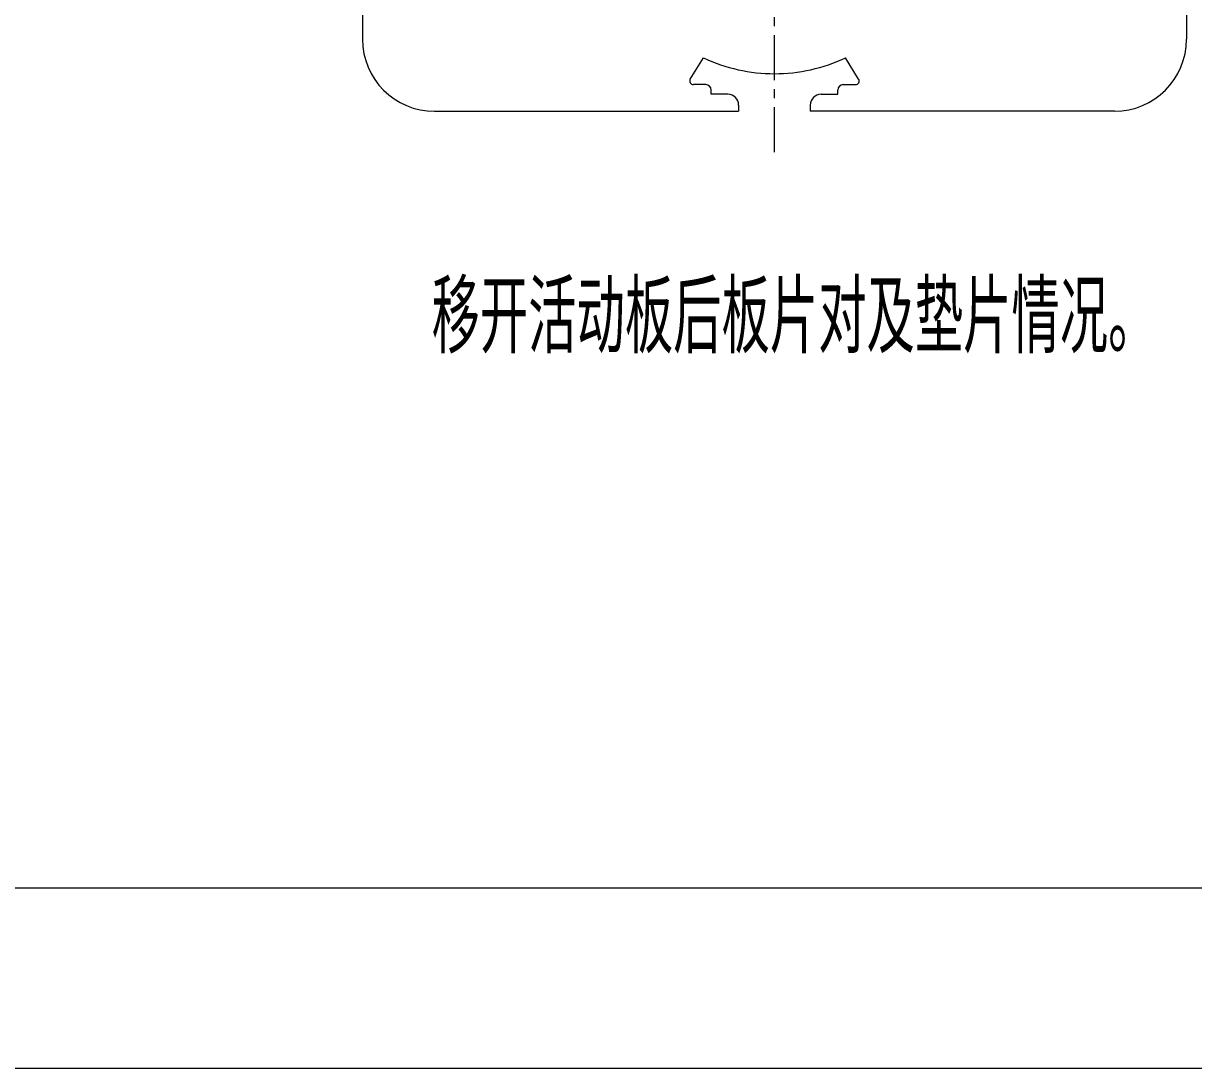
# Model space of a CAD drawing. Header units: millimetres. Extents: x 3384 to 3978, y 1077 to 1497.
# Drawn here: x 3715 to 3779.9, y 1076.5 to 1134.5 of the extents above; entities that cross this region are included whole.
import ezdxf

# ---------------------------------------------------------------- set-up
doc = ezdxf.new("R2010")
doc.units = ezdxf.units.MM
doc.linetypes.add('CENTERX2', pattern=[4, 2.5, -0.5, 0.5, -0.5])
for name, color, linetype, lineweight, true_color in [('1', 1, 'Continuous', 18, 0xff0000), ('2', 2, 'Continuous', 18, 0xffff00), ('3', 3, 'CENTERX2', 18, 0x00ff00), ('3尺寸线', 2, 'Continuous', 18, 0xffff00)]:
    doc.layers.add(name, color=color, linetype=linetype, lineweight=lineweight, true_color=true_color)
doc.styles.add('HZ', font='txt.shx', dxfattribs={"width": 0.67, "bigfont": 'hztxt.shx'})

msp = doc.modelspace()

# ---------------------------------------------------------------- linework, layer by layer
at = {"layer": '1'}
for p, q in [((3733.80259, 1198.8697), (3733.80259, 1133.61893)), ((3779.49994, 1198.8697), (3779.49994, 1133.61893)), ((3751.98324, 1131.40634), (3752.7177, 1132.58042)), ((3761.31929, 1131.40634), (3760.58483, 1132.58042)), ((3752.83835, 1131.10027), (3752.15279, 1131.10027)), ((3753.13835, 1130.56212), (3753.13835, 1130.80027)), ((3754.06447, 1130.56212), (3753.13835, 1130.56212)), ((3759.23807, 1130.56212), (3760.16418, 1130.56212)), ((3760.16418, 1130.56212), (3760.16418, 1130.80027)), ((3760.46418, 1131.10027), (3761.14974, 1131.10027)), ((3754.66447, 1129.96212), (3754.66447, 1129.61893)), ((3758.63807, 1129.96212), (3758.63807, 1129.61893)), ((3737.80259, 1129.61893), (3754.66447, 1129.61893)), ((3775.49994, 1129.61893), (3758.63807, 1129.61893))]:
    msp.add_line(p, q, dxfattribs=at)
for centre, radius, start, end in [((3737.80259, 1133.61893), 4, 180, 270), ((3775.49994, 1133.61893), 4, 270, 0), ((3756.63685, 1140.91687), 9.21174, 244.8207475, 270.0896512), ((3756.66568, 1140.91687), 9.21174, 269.9103488, 295.1792525), ((3752.15279, 1131.30027), 0.2, 147.9713227, 270), ((3761.14974, 1131.30027), 0.2, 270, 32.0286773), ((3752.83835, 1130.80027), 0.3, 0, 90), ((3754.06447, 1129.96212), 0.6, 0, 90), ((3759.23807, 1129.96212), 0.6, 90, 180), ((3760.46418, 1130.80027), 0.3, 90, 180)]:
    msp.add_arc(centre, radius, start, end, dxfattribs=at)
at = {"layer": '3'}
msp.add_line((3756.65127, 1127.34545), (3756.65127, 1206.4257), dxfattribs=at)
at = {"layer": '3尺寸线'}
msp.add_lwpolyline([(3978.29059, 1076.53994), (3384.29059, 1076.53994), (3384.29059, 1496.53994), (3978.29059, 1496.53994)], close=True, dxfattribs=at)
at = {"layer": '3尺寸线', "color": 1}
msp.add_lwpolyline([(3409.29059, 1486.53994), (3968.29059, 1486.53994), (3968.29059, 1086.53994), (3409.29059, 1086.53994)], close=True, dxfattribs=at)

# ---------------------------------------------------------------- texts
at = {"layer": '2', "insert": (3737.63428, 1116.18446), "char_height": 4, "width": 60.2742308, "attachment_point": 7, "style": 'HZ'}
msp.add_mtext('\\T1;移开活动板后板片对及垫片情况。', dxfattribs=at)

doc.saveas('drawing.dxf')
